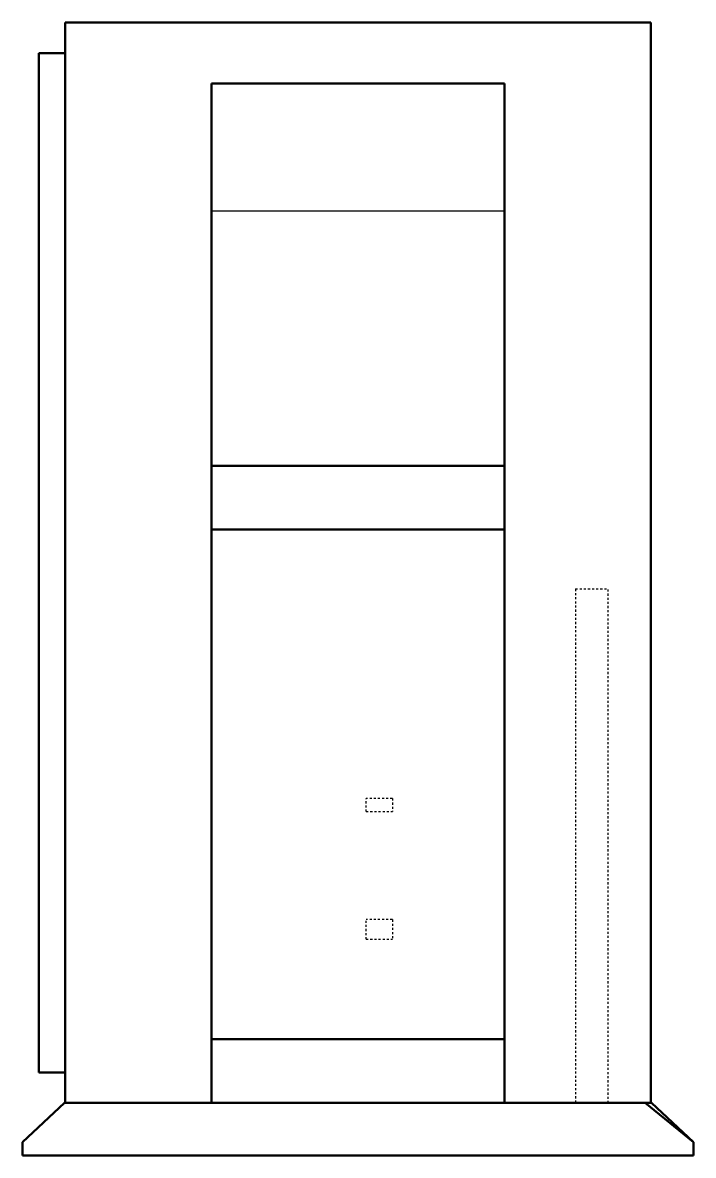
# Model space of a CAD drawing. Header units: millimetres. Extents: x -163 to 163, y 0 to 549.
import ezdxf

# ---------------------------------------------------------------- set-up
doc = ezdxf.new("R2010")
doc.units = ezdxf.units.MM
doc.linetypes.add('Dashed', pattern=[2, 1, -1])
for name, color, linetype, lineweight in [('AM_0', 7, 'Continuous', 50), ('AM_4', 3, 'Continuous', 25), ('AM_9', 6, 'Dashed', 25)]:
    doc.layers.add(name, color=color, linetype=linetype, lineweight=lineweight)

# ---------------------------------------------------------------- blocks, each defined once
blk = doc.blocks.new('1_RXP12AVJU9_PART8_0_in_RXP12AVJU9_2')
at = {"layer": 'AM_0'}
for p, q in [((-142.08125, 25.4), (-142.08125, 549.275)), ((-142.08125, 549.275), (142.08125, 549.275)), ((142.08125, 549.275), (142.08125, 25.4)), ((-71.040625, 25.4), (-142.08125, 25.4)), ((142.08125, 25.4), (71.040625, 25.4))]:
    blk.add_line(p, q, dxfattribs=at)
blk = doc.blocks.new('2_RXP12AVJU9_PART7_0_in_RXP12AVJU9_2')
at = {"layer": 'AM_0'}
for p, q in [((-71.04, 25.4), (-71.04, 519.75)), ((-71.04, 519.75), (71.04, 519.75)), ((71.04, 519.75), (71.04, 25.4)), ((-71.04, 334.37), (71.04, 334.37)), ((71.04, 303.47), (-71.04, 303.47)), ((-71.04, 56.3), (71.04, 56.3)), ((-71.04, 25.4), (71.04, 25.4))]:
    blk.add_line(p, q, dxfattribs=at)
at = {"layer": 'AM_4'}
blk.add_line((-71.04, 457.95), (71.04, 457.95), dxfattribs=at)
blk = doc.blocks.new('3_RXP12AVJU9_PART6_0_in_RXP12AVJU9_2')
at = {"layer": 'AM_0'}
for p, q in [((-154.78125, 40.16375), (-154.78125, 534.51125)), ((-142.08125, 534.51125), (-154.78125, 534.51125)), ((-154.78125, 40.16375), (-142.08125, 40.16375))]:
    blk.add_line(p, q, dxfattribs=at)
blk = doc.blocks.new('4_RXP12AVJU9_PART5_0_in_RXP12AVJU9_2')
at = {"layer": 'AM_0'}
for p, q in [((142.38, 25.4), (142.08, 25.4)), ((162.72, 6.35), (142.38, 25.4))]:
    blk.add_line(p, q, dxfattribs=at)
blk = doc.blocks.new('5_RXP12AVJU9_PART4_0_in_RXP12AVJU9_2')
at = {"layer": 'AM_0'}
for p, q in [((-142.38, 25.4), (-162.72, 6.35)), ((-142.08, 25.4), (-142.38, 25.4)), ((162.72, 6.35), (139.4, 25.4)), ((-162.72, 6.35), (-162.72, 0)), ((162.72, 0), (162.72, 6.35)), ((-162.72, 0), (162.72, 0))]:
    blk.add_line(p, q, dxfattribs=at)
blk = doc.blocks.new('6_RXP12AVJU9_PART3_0_in_RXP12AVJU9_2')
at = {"layer": 'AM_9'}
for p, q in [((16.67, 114.3), (3.97, 114.3)), ((3.97, 104.77), (3.97, 114.3)), ((16.67, 114.3), (16.67, 104.77)), ((3.97, 104.77), (16.67, 104.77))]:
    blk.add_line(p, q, dxfattribs=at)
blk = doc.blocks.new('7_RXP12AVJU9_PART2_0_in_RXP12AVJU9_2')
at = {"layer": 'AM_9'}
for p, q in [((16.66875, 173.0375), (3.96875, 173.0375)), ((3.96875, 166.6875), (3.96875, 173.0375)), ((16.66875, 173.0375), (16.66875, 166.6875)), ((3.96875, 166.6875), (16.66875, 166.6875))]:
    blk.add_line(p, q, dxfattribs=at)
blk = doc.blocks.new('8_RXP12AVJU9_PART1_0_in_RXP12AVJU9_2')
at = {"layer": 'AM_9'}
for p, q in [((105.56875, 274.6375), (121.44375, 274.6375)), ((105.56875, 274.6375), (105.56875, 25.4)), ((121.44375, 25.4), (121.44375, 274.6375))]:
    blk.add_line(p, q, dxfattribs=at)

msp = doc.modelspace()

# ---------------------------------------------------------------- block references
for name in ['1_RXP12AVJU9_PART8_0_in_RXP12AVJU9_2', '3_RXP12AVJU9_PART6_0_in_RXP12AVJU9_2', '2_RXP12AVJU9_PART7_0_in_RXP12AVJU9_2', '8_RXP12AVJU9_PART1_0_in_RXP12AVJU9_2', '7_RXP12AVJU9_PART2_0_in_RXP12AVJU9_2', '6_RXP12AVJU9_PART3_0_in_RXP12AVJU9_2', '5_RXP12AVJU9_PART4_0_in_RXP12AVJU9_2', '4_RXP12AVJU9_PART5_0_in_RXP12AVJU9_2']:
    msp.add_blockref(name, (0, 0))

doc.saveas('drawing.dxf')
